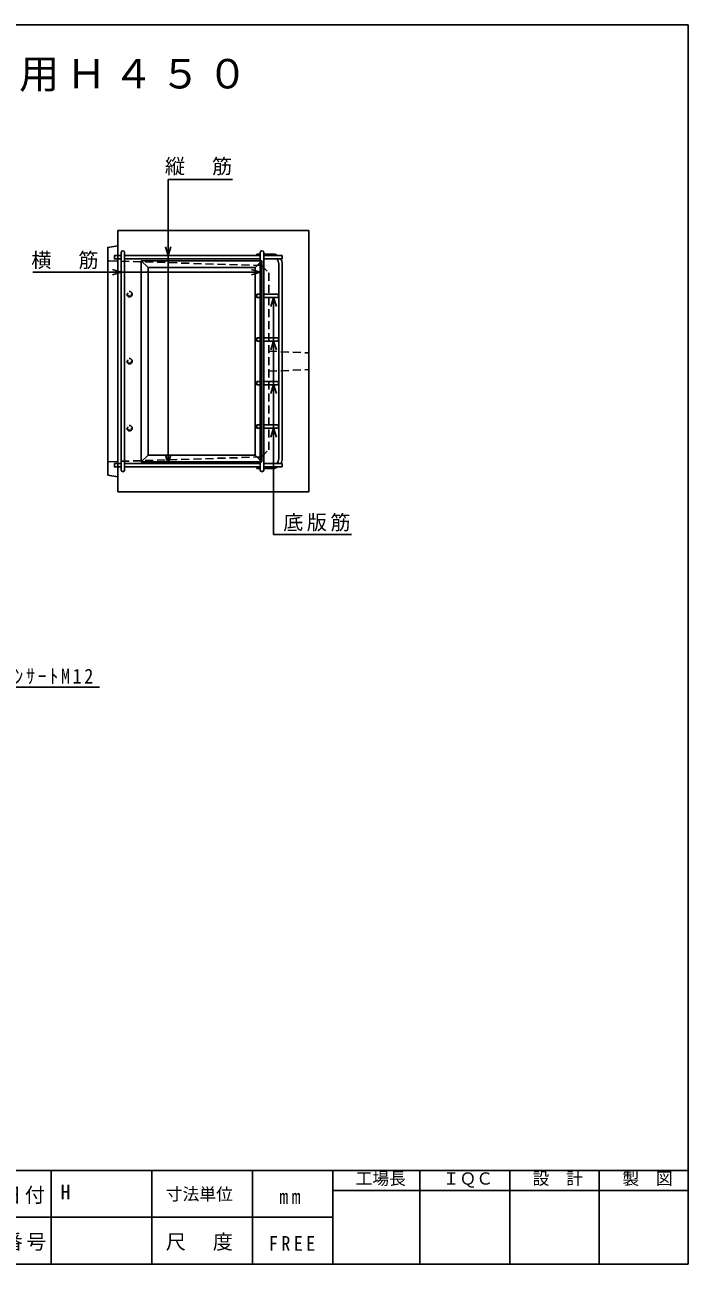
# Model space of a CAD drawing. Units: millimetres at full size, sheet at 1:20; details may follow other scales. Extents: x -2700 to 2700, y -1900 to 1800.
# Drawn here: x 721 to 2700, y -1900 to 1800 of the extents above; entities that cross this region are included whole.
import ezdxf
from ezdxf.enums import TextEntityAlignment as Align

# ---------------------------------------------------------------- set-up
doc = ezdxf.new("R2010")
doc.units = ezdxf.units.MM
doc.header["$LTSCALE"] = 20
doc.linetypes.add('DASHED1', pattern=[1.8, 1.2, -0.6])
for name, color, linetype in [('0-1', 7, 'DASHED1'), ('0-2', 3, 'Continuous'), ('0-3', 7, 'Continuous'), ('F-0', 2, 'Continuous')]:
    doc.layers.add(name, color=color, linetype=linetype)
doc.styles.add('ＭＳ ゴシック', font='')
doc.styles.get('ＭＳ ゴシック').set_extended_font_data('MS Gothic')

msp = doc.modelspace()

# ---------------------------------------------------------------- linework, layer by layer
at = {"layer": '0-1', "linetype": 'Continuous'}
for p, q in [((1568.71, 405.6), (1568.71, 1185.6)), ((968.72, 1095.6), (968.72, 1135.6)), ((1068.71, 1095.6), (1088.71, 1075.6)), ((1068.71, 1095.6), (1068.71, 795.6)), ((1068.71, 1095.6), (1428.71, 1095.6)), ((1088.71, 1075.6), (1088.71, 795.6)), ((1088.71, 1075.6), (1408.71, 1075.6)), ((1408.71, 1075.6), (1428.71, 1095.6)), ((1408.71, 1075.6), (1408.71, 795.6)), ((1428.71, 1095.6), (1428.71, 795.6)), ((968.71, 455.6), (968.71, 795.6)), ((1068.71, 495.6), (1068.71, 795.6)), ((1088.71, 515.6), (1088.71, 795.6)), ((1408.71, 515.6), (1408.71, 795.6)), ((1428.71, 495.6), (1428.71, 795.6)), ((1068.71, 495.6), (1088.71, 515.6)), ((1068.71, 495.6), (1428.71, 495.6)), ((1088.71, 515.6), (1408.71, 515.6)), ((1408.71, 515.6), (1428.71, 495.6)), ((968.71, 455.6), (998.71, 450.6)), ((998.71, 405.6), (1568.71, 405.6))]:
    msp.add_line(p, q, dxfattribs=at)
at = {"layer": '0-1'}
for p, q in [((1427.84, 1081.26), (968.71, 1095.6)), ((1427.84, 1081.26), (1448.71, 1059.71)), ((1448.71, 531.49), (1448.71, 1059.71)), ((1448.71, 825.6), (1568.71, 820.6)), ((1448.71, 825.6), (1568.71, 820.6)), ((1448.71, 765.6), (1568.71, 770.6)), ((1448.71, 765.6), (1568.71, 770.6)), ((1427.84, 509.95), (1448.71, 531.49)), ((1427.84, 509.95), (968.71, 495.6))]:
    msp.add_line(p, q, dxfattribs=at)
at = {"layer": '0-1', "linetype": 'Continuous'}
for points in [[(998.71, 405.6), (998.71, 1185.6), (1568.71, 1185.6)], [(968.71, 795.6), (968.71, 1135.6), (998.72, 1140.6)], [(303.71, -518.4), (428.76, -176.98), (944.46, -176.98)]]:
    msp.add_lwpolyline(points, dxfattribs=at)
at = {"layer": '0-1'}
for centre, radius in [((1033.71, 995.6), 8), ((1033.71, 995.6), 6), ((1033.71, 795.6), 8), ((1033.71, 795.6), 6), ((1033.71, 595.6), 8), ((1033.71, 595.6), 6)]:
    msp.add_circle(centre, radius, dxfattribs=at)
at = {"layer": '0-2'}
for p, q in [((988.71, 1111.21), (1008.71, 1111.21)), ((1008.71, 1120.6), (1008.71, 470.6)), ((1018.71, 1120.6), (1018.71, 470.6)), ((1018.71, 1111.21), (1423.71, 1111.21)), ((1413.71, 1111.21), (1413.71, 1115.6)), ((1423.71, 1115.6), (1413.71, 1115.6)), ((1423.71, 1120.6), (1423.71, 470.6)), ((1433.71, 1120.6), (1433.71, 470.6)), ((1464.72, 1115.6), (1433.71, 1115.6)), ((1433.71, 1111.21), (1488.71, 1111.21)), ((1488.71, 1101.21), (1488.71, 1111.21)), ((1018.71, 1101.21), (1423.71, 1101.21)), ((1433.71, 1101.21), (1488.71, 1101.21)), ((1478.71, 505), (1478.71, 1086.21)), ((1488.71, 505), (1488.71, 1086.21)), ((1413.71, 995.6), (1423.71, 995.6)), ((1433.71, 995.6), (1473.71, 995.6)), ((1433.71, 985.6), (1473.71, 985.6)), ((1413.71, 865.6), (1423.71, 865.6)), ((1433.71, 865.6), (1473.71, 865.6)), ((1433.71, 855.6), (1473.71, 855.6)), ((1413.71, 735.6), (1423.71, 735.6)), ((1433.71, 735.6), (1473.71, 735.6)), ((1433.71, 725.6), (1473.71, 725.6)), ((1413.71, 605.6), (1423.71, 605.6)), ((1433.71, 605.6), (1473.71, 605.6)), ((1433.71, 595.6), (1473.71, 595.6)), ((988.71, 490), (1008.71, 490)), ((1018.71, 490), (1423.71, 490)), ((1433.71, 490), (1488.71, 490)), ((1488.71, 480), (1488.71, 490)), ((1018.71, 480), (1423.71, 480)), ((1413.71, 480), (1413.71, 475.6)), ((1423.71, 475.6), (1413.71, 475.6)), ((1433.71, 480), (1488.71, 480)), ((1464.72, 475.6), (1433.71, 475.6))]:
    msp.add_line(p, q, dxfattribs=at)
for points in [[(988.71, 1111.21), (988.71, 1101.21), (1008.71, 1101.21)], [(1413.71, 995.6), (1413.71, 985.6), (1423.71, 985.6)], [(1413.71, 865.6), (1413.71, 855.6), (1423.71, 855.6)], [(1413.71, 735.6), (1413.71, 725.6), (1423.71, 725.6)], [(1413.71, 605.6), (1413.71, 595.6), (1423.71, 595.6)], [(988.71, 490), (988.71, 480), (1008.71, 480)]]:
    msp.add_lwpolyline(points, dxfattribs=at)
for centre, radius, start, end in [((1013.71, 1120.6), 5, 90, 180), ((1013.71, 1120.6), 5, 0, 90), ((1428.71, 1120.6), 5, 90, 180), ((1428.71, 1120.6), 5, 0, 90), ((1458.71, 1086.21), 30, 56.44355, 78.45682), ((1458.71, 1086.21), 20, 0, 48.59145), ((1458.71, 1086.21), 30, 0, 30.00055), ((1473.71, 990.6), 5, 270, 90), ((1473.71, 860.6), 5, 270, 90), ((1473.71, 730.6), 5, 270, 90), ((1473.71, 600.6), 5, 270, 90), ((1458.71, 505), 20, 311.41069, 0), ((1458.71, 505), 30, 330.00055, 0), ((1013.71, 470.6), 5, 180, 270), ((1013.71, 470.6), 5, 270, 0), ((1428.71, 470.6), 5, 180, 270), ((1428.71, 470.6), 5, 270, 0), ((1458.71, 505), 30, 281.54318, 303.55816)]:
    msp.add_arc(centre, radius, start, end, dxfattribs=at)
at = {"layer": '0-3'}
for p, q in [((1148.71, 1337.86), (1340.68, 1337.86)), ((1148.71, 490), (1148.71, 1337.86)), ((1148.71, 1111.21), (1140.55, 1137.59)), ((1148.71, 1111.21), (1156.88, 1137.59)), ((744.77, 1061.6), (1423.71, 1061.6)), ((1008.69, 1061.6), (982.31, 1069.77)), ((1008.69, 1061.6), (982.31, 1053.44)), ((1423.69, 1061.6), (1397.31, 1069.77)), ((1423.69, 1061.6), (1397.31, 1053.44)), ((1463.39, 985.69), (1455.23, 959.31)), ((1463.39, 985.69), (1471.56, 959.31)), ((1463.39, 985.6), (1463.39, 278.46)), ((1463.39, 855.69), (1455.23, 829.31)), ((1463.39, 855.69), (1471.56, 829.31)), ((1463.39, 725.69), (1455.23, 699.31)), ((1463.39, 725.69), (1471.56, 699.31)), ((1463.39, 595.69), (1455.23, 569.31)), ((1463.39, 595.69), (1471.56, 569.31)), ((1148.71, 490), (1140.55, 516.38)), ((1148.71, 490), (1156.88, 516.38)), ((1463.39, 278.46), (1696.13, 278.46))]:
    msp.add_line(p, q, dxfattribs=at)
at = {"layer": 'F-0'}
for p, q in [((-2700, 1800), (2700, 1800)), ((2700, 1800), (2700, -1900)), ((-2700, -1620), (2700, -1620)), ((800, -1620), (800, -1900)), ((1100, -1620), (1100, -1900)), ((1400, -1620), (1400, -1900)), ((1640, -1620), (1640, -1900)), ((1900, -1620), (1900, -1900)), ((2168, -1620), (2168, -1900)), ((2434, -1620), (2434, -1900)), ((1640, -1680), (2700, -1680)), ((-1700, -1760), (1640, -1760)), ((-2700, -1900), (2700, -1900))]:
    msp.add_line(p, q, dxfattribs=at)

# ---------------------------------------------------------------- texts
at = {"layer": '0-1', "insert": (445.99, -171.53), "char_height": 43.99, "attachment_point": 7, "style": 'ＭＳ ゴシック'}
msp.add_mtext('\\T1.29;\\W0.9;吊り用ｲﾝｻｰﾄM12', dxfattribs=at)
at = {"layer": '0-3', "color": 3, "insert": (-1121.13, 1599.74), "char_height": 87.98, "attachment_point": 7, "style": 'ＭＳ ゴシック'}
msp.add_mtext('\\T1.17;ハンドホール\u3000下部\u3000６００用Ｈ４５０', dxfattribs=at)
at = {"layer": '0-3', "char_height": 43.99, "attachment_point": 7, "style": 'ＭＳ ゴシック'}
for s, insert in [('\\T1.17;縦\u3000筋', (1139.14, 1350.6)), ('\\T1.17;横\u3000筋', (740.63, 1070.38)), ('\\T1.17;底版筋', (1492.18, 287.43))]:
    msp.add_mtext(s, dxfattribs=dict(at, insert=insert))
at = {"layer": 'F-0', "color": 4, "style": 'ＭＳ ゴシック'}
for s, p in [('工場長', (1707.89, -1673.52)), ('ＩＱＣ', (1967.89, -1673.52)), ('設\u3000計', (2235.89, -1673.52)), ('製\u3000図', (2503.89, -1673.52)), ('寸法単位', (1141.75, -1720))]:
    msp.add_text(s, height=36.66, dxfattribs=at).set_placement(p, align=Align.BOTTOM_LEFT)
at = {"layer": 'F-0', "color": 7, "style": 'ＭＳ ゴシック'}
msp.add_text('H', height=43.99, dxfattribs=at).set_placement((827.59, -1720), align=Align.BOTTOM_LEFT)
at = {"layer": 'F-0', "color": 7, "char_height": 43.99, "attachment_point": 7, "style": 'ＭＳ ゴシック'}
for s, insert in [('\\T1.17;作図日付', (510.71, -1720)), ('\\T1.36;\\W0.9;mm', (1480.31, -1720)), ('\\T1.17;図面番号', (514.76, -1860)), ('\\T1.17;尺\u3000度', (1141.75, -1860)), ('\\T1.38;\\W0.9;FREE', (1449.2, -1860))]:
    msp.add_mtext(s, dxfattribs=dict(at, insert=insert))

doc.saveas('drawing.dxf')
